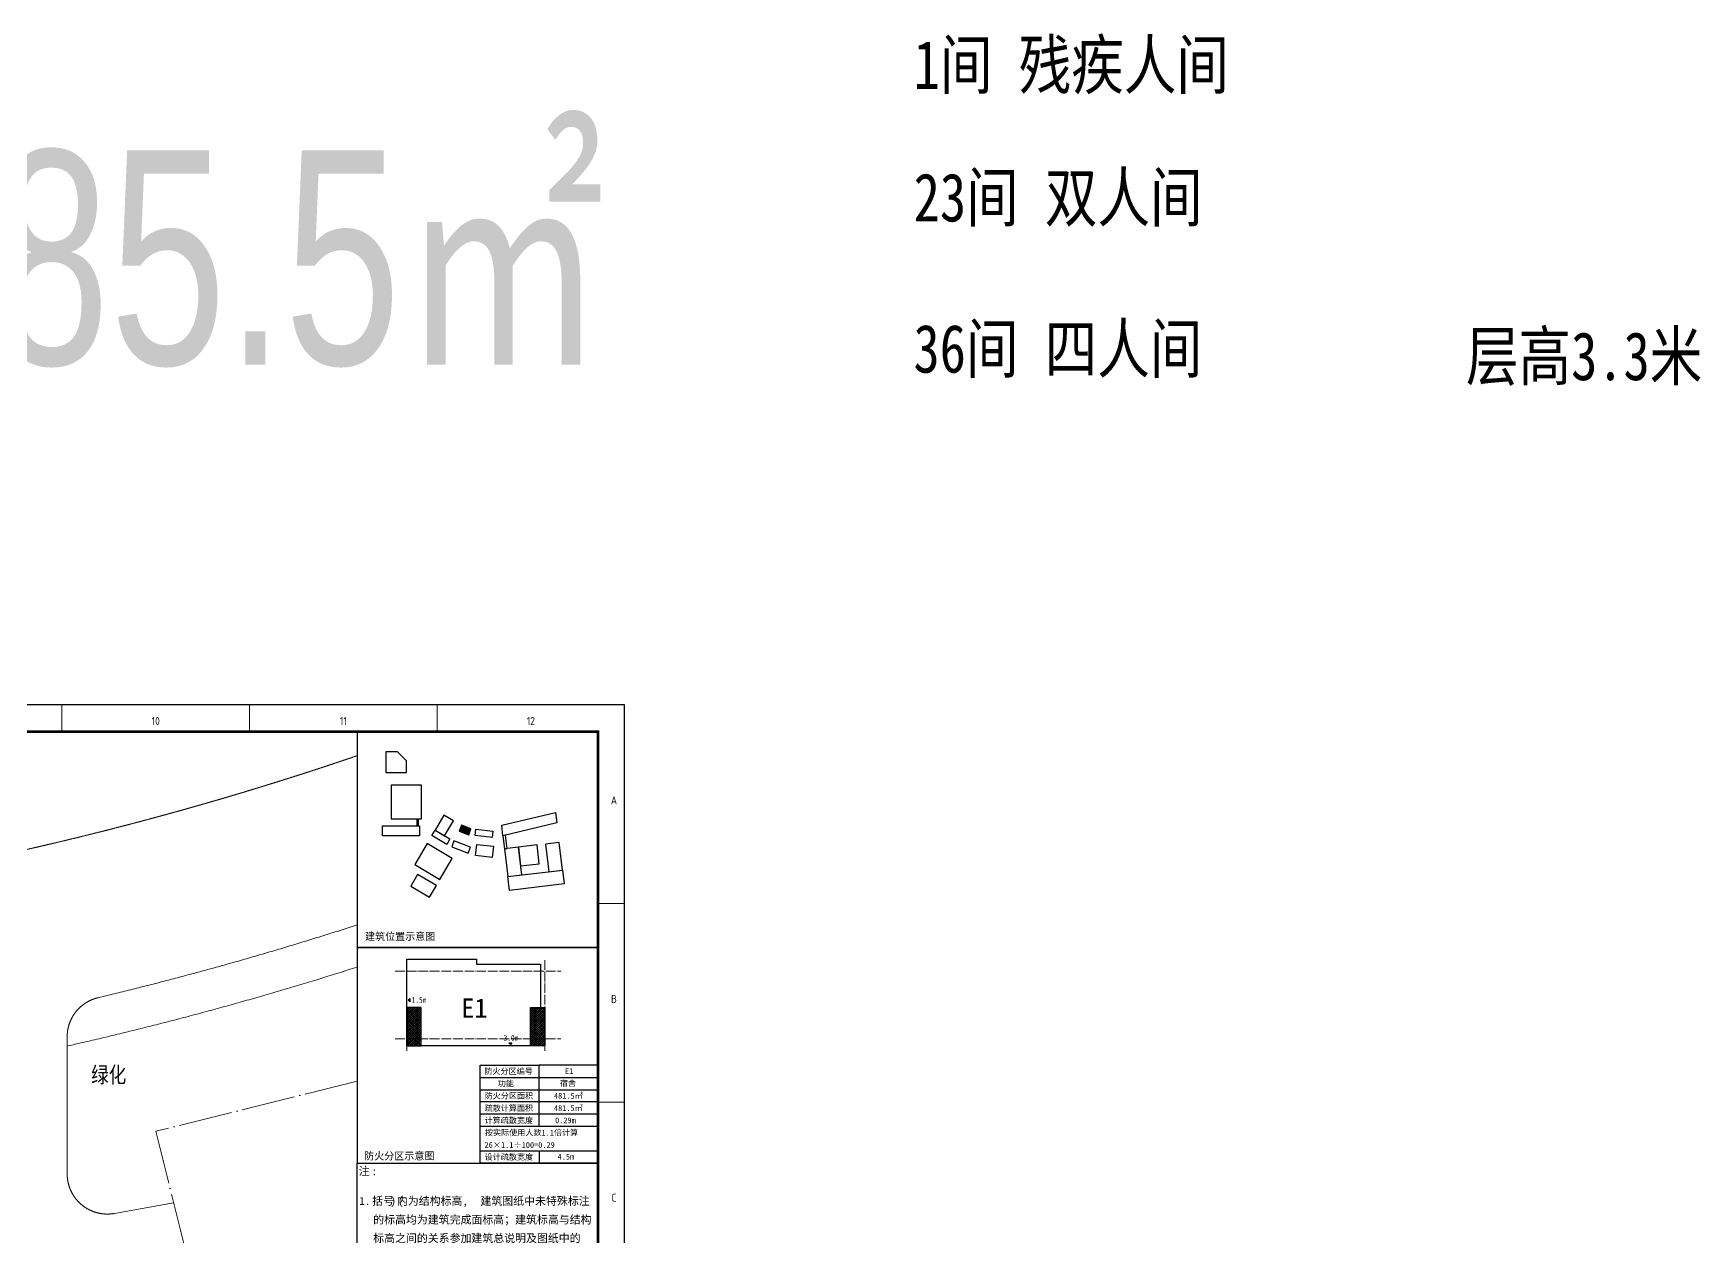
# Model space of a CAD drawing. Extents: x -76183 to 48420, y -19465 to 404409.
# Drawn here: x -13881 to 48420, y 359438 to 404409 of the extents above; entities that cross this region are included whole.
import ezdxf
from ezdxf.enums import TextEntityAlignment as Align

# ---------------------------------------------------------------- set-up
doc = ezdxf.new("R2010")
doc.units = 0
doc.header["$LTSCALE"] = 1000
doc.header["$MEASUREMENT"] = 0
doc.linetypes.add('DASH', pattern=[0.35, 0.25, -0.1])
doc.linetypes.add('DOTE', pattern=[2.42, 2, -0.2, 0.02, -0.2])
for name, color, linetype in [('-消防栓', 210, 'Continuous'), ('_xhs2', 90, 'Continuous'), ('A$0$f防火分区说明', 150, 'Continuous'), ('A-ANNO-TEXT', 7, 'Continuous'), ('AXIS', 3, 'Continuous'), ('C-天花层', 1, 'Continuous'), ('PJ', 3, 'Continuous'), ('T-DESB', 3, 'Continuous'), ('XG-建筑轮廓', 2, 'Continuous')]:
    doc.layers.add(name, color=color, linetype=linetype)
doc.layers.add('201706', color=1, linetype='Continuous', plot=False)
doc.layers.add('打印层', color=7, linetype='Continuous', plot=False)
for name, color, linetype, lineweight in [('dote', 16, 'DOTE', 0), ('PUB_TEXT', 7, 'Continuous', 13), ('STAIR', 2, 'Continuous', 13), ('WALL', 254, 'Continuous', 13), ('看线', 5, 'Continuous', 30)]:
    doc.layers.add(name, color=color, linetype=linetype, lineweight=lineweight)
doc.layers.add('修改11.13', color=6, linetype='Continuous', lineweight=30, plot=False)
doc.layers.get('修改11.13').off()
doc.styles.add('_宋体', font='', dxfattribs={"width": 0.8})
doc.styles.add('A$0$-黑体', font='simhei.ttf', dxfattribs={"width": 0.8})
doc.styles.add('COMP', font='COMPLEX', dxfattribs={"bigfont": 'hztxt'})
doc.styles.add('HZ1', font='', dxfattribs={"width": 0.8})
doc.styles.get("Standard").update_dxf_attribs({"font": 'gbenor.shx', "bigfont": 'gbcbig.shx'})
doc.styles.add('TITLE1', font='arial.ttf', dxfattribs={"width": 0.7})
doc.styles.add('宋体', font='')
doc.styles.get('_宋体').set_extended_font_data('NSimSun')
doc.styles.get('HZ1').set_extended_font_data('SimSun')
doc.styles.get('宋体').set_extended_font_data('SimSun')

# ---------------------------------------------------------------- blocks, each defined once
blk = doc.blocks.new('场地')
at = {"layer": 'dote', "ltscale": 1000}
for p, q in [((184240, -107722), (184240, -112849)), ((186006, -114325), (188218, -113927))]:
    blk.add_line(p, q, dxfattribs=at)
at = {"layer": 'dote'}
for p, q in [((195071, -109384), (187554, -111253)), ((187554, -111253), (191896, -128721))]:
    blk.add_line(p, q, dxfattribs=at)
at = {"layer": 'dote', "linetype": 'DOTE', "ltscale": 0.007}
blk.add_arc((155804, 17624), 121371, 259.7723, 288.87635, dxfattribs=at)
at = {"layer": 'dote', "ltscale": 1000}
for centre, radius, start, end in [((155804, 17624), 127371, 283.43224, 287.95601), ((155804, 17624), 128871, 282.74755, 287.74002), ((185740, -107722), 1500, 103.43224, 180), ((185740, -112849), 1500, 180, 280.19861)]:
    blk.add_arc(centre, radius, start, end, dxfattribs=at)
at = {"layer": 'dote', "ltscale": 1000, "insert": (185137, -108843), "char_height": 600, "attachment_point": 1, "style": '_宋体'}
blk.add_mtext_dynamic_manual_height_columns('绿化', width=3405.5, gutter_width=1750, heights=[0], dxfattribs=at)
blk = doc.blocks.new('GEDI_WK_A1')
at = {"color": 3}
for p, q in [((630.75, 584), (630.75, 594)), ((700.83, 584), (700.83, 594)), ((770.92, 584), (770.92, 594)), ((831, 519.75), (841, 519.75)), ((831, 445.5), (841, 445.5))]:
    blk.add_line(p, q, dxfattribs=at)
for points, const_width in [([(0, 0), (841, 0), (841, 594), (0, 594)], 0.1), ([(25, 10), (831, 10), (831, 584), (25, 584)], 1)]:
    blk.add_lwpolyline(points, close=True, dxfattribs=dict(at, const_width=const_width))
for s, p in [('10', (665.79, 588)), ('11', (735.88, 588)), ('12', (805.96, 588))]:
    blk.add_text(s, height=3, dxfattribs=at).set_placement(p, align=Align.MIDDLE)
for s, p in [('A', (837, 556.88)), ('B', (837, 482.62)), ('C', (837, 408.38))]:
    blk.add_text(s, height=3, dxfattribs=at).set_placement(p, align=Align.CENTER)
blk = doc.blocks.new('xhs2')
at = {"layer": '_xhs2', "ltscale": 10}
blk.add_hatch(color=256, dxfattribs=at).paths.add_polyline_path([(-120, 350), (120, 350), (-120, -350)])
for p, q in [((-120, -350), (-120, 350)), ((-120, 350), (120, 350)), ((120, 350), (-120, -350)), ((120, 350), (120, -350)), ((120, -350), (-120, -350))]:
    blk.add_line(p, q, dxfattribs=at)
blk = doc.blocks.new('_index')
blk.add_line((-0.5, 0), (0.5, 0))
blk.add_circle((0, 0), 0.5)
at = {"style": 'COMP'}
for tag, width, p, p2 in [('1', 2.333333, (-0.17, 0.05), (0.17, 0.05)), ('-', 1.166667, (-0.17, -0.39), (0.17, -0.39))]:
    blk.add_attdef(tag, text='', height=0.34, dxfattribs=dict(at, width=width)).set_placement(p, p2, align=Align.FIT)
blk = doc.blocks.new('A$C576D7A35')
at = {"layer": '201706', "linetype": 'DASH'}
for p, q in [((540, 588), (540, 388)), ((1640, 588), (1640, 388))]:
    blk.add_line(p, q, dxfattribs=at)
blk = doc.blocks.new('A$C39EC6481')
blk.add_lwpolyline([(4274, 35173), (13274, 35173), (13274, 702), (4274, 702)], close=True)
at = {"layer": 'WALL', "lineweight": -3, "ltscale": 4}
blk.add_line((4274, 1602), (4274, 35173), dxfattribs=at)
at = {"layer": 'PUB_TEXT', "xscale": 1.016566263511777, "yscale": 1.016566263511777, "zscale": 1.016566263511777, "rotation": 270}
blk.add_blockref('xhs2', (5028, 26688, 16166), dxfattribs=at)
at = {"layer": 'PUB_TEXT'}
ref = blk.add_blockref('_index', (12113, 13955, 16166), dxfattribs=dict(at, xscale=607.5, yscale=607.5, zscale=607.5))
ref.add_attrib('1', '2W', dxfattribs={"layer": '0', "height": 206.6, "rotation": 360, "style": 'COMP', "width": 0.5}).set_placement((12009, 13985, 16166), (12216, 13985, 16166), align=Align.FIT)
ref.add_attrib('-', '6', dxfattribs={"layer": '0', "height": 207, "rotation": 360, "style": 'COMP', "width": 1.5}).set_placement((12009, 13718, 16166), (12216, 13718, 16166), align=Align.FIT)
ref = blk.add_blockref('_index', (12839, 13315, 16166), dxfattribs=dict(at, xscale=607.5, yscale=607.5, zscale=607.5))
ref.add_attrib('1', '1', dxfattribs={"layer": '0', "height": 207, "rotation": 0, "style": 'COMP', "width": 2.333333}).set_placement((12735, 13345, 16166), (12942, 13345, 16166), align=Align.FIT)
ref.add_attrib('-', '36', dxfattribs={"layer": '0', "height": 206.6, "style": 'COMP', "width": 0.636364}).set_placement((12735, 13078, 16166), (12942, 13078, 16166), align=Align.FIT)
at = {"layer": '修改11.13', "xscale": 1.5, "yscale": 1.5, "zscale": 1.5}
blk.add_blockref('A$C576D7A35', (9609, 2737), dxfattribs=at)
at = {"layer": 'PUB_TEXT', "style": '_宋体'}
for s, height, p in [('注', 299, (4335, 34731, 16166)), (':', 299, (4816, 34731, 16166)), ('1.', 299.1, (4361, 33616, 16166)), ('括号', 299.1, (4841, 33616, 16166)), (')', 299, (5522, 33616, 16166)), ('内为结构标高,', 299.1, (5763, 33616, 16166)), ('(', 299, (5802, 33616, 16166)), ('建筑图纸中未特殊标注', 299.1, (8885, 33616, 16166)), ('的标高均为建筑完成面标高；建筑标高与结构', 299.05, (4877, 32918, 16166)), ('标高之间的关系参加建筑总说明及图纸中的', 299.05, (4877, 32225, 16166)), ('标注；建筑标高与结构标高之间的关系参见', 299.05, (4877, 31490, 16166)), ('建筑总说明及图纸中的标注；', 299.05, (4877, 30833, 16166)), ('2.', 299.1, (4361, 29890, 16166)), ('所有门窗分格尺寸以门窗大样图为准;', 299.05, (4841, 29890, 16166)), ('3.', 299.1, (4361, 29103, 16166)), ('所有给排水立管、地漏位置以水施为准,待所', 299.05, (4841, 29103, 16166)), ('有水管安装完毕后,方可外包砖墙；', 299.05, (4841, 28326, 16166)), ('4.', 299.1, (4361, 27477, 16166)), ('室外沙井位置详水施图纸；', 299.05, (4841, 27477, 16166)), ('5.', 299.1, (4361, 26556, 16166)), ('表示室内消防栓，暗装消防栓预留洞尺寸', 299.05, (5417, 26556, 16166)), ('为750X1850X200,底边离地100mm,消防栓两侧', 299.05, (4807, 25937, 16166)), ('与背面应采用墙体包裹，防火分区部分耐火', 299.05, (4807, 25334, 16166)), ('极限大于3小时，其它部位消防栓两侧与背面', 299.05, (4807, 24682, 16166)), ('应采用墙体包裹，防火分区部分耐火极限大于', 299.05, (4807, 23997, 16166)), ('3小时，其它部位大于2小时；', 299.05, (4807, 23428, 16166)), ('6.', 299.1, (4361, 22703, 16166)), ('钢筋，管线安装完毕后用与楼板相同标号的', 299.05, (4807, 22151, 16166)), ('管道井门下设门槛100高，管道井开孔预留', 299.05, (4841, 22703, 16166)), ('混凝土捣实，', 299.1, (4807, 21562, 16166)), ('强弱电井周边设100高素砼挡水条。所有有水', 299.05, (4807, 20938, 16166)), ('房间，砌体墙下设号的混凝土捣实，强弱电井', 299.05, (4807, 20140, 16166)), ('周边设100高素砼挡水条。所有有水房间，', 299.05, (4807, 19380, 16166)), ('砌体墙下设300高细石混凝土带，宽同墙宽；', 299.05, (4807, 18771, 16166)), ('房间间墙、外墙、楼梯间隔墙为200墙,卫生间', 299.05, (4841, 17732, 16166)), ('7.', 299.1, (4361, 17732, 16166)), ('部分隔墙和包砌管道隔墙及室内为100-150墙；', 299.05, (4807, 16883, 16166)), ('电梯井为250墙；未特别标注的门垛宽度', 299.05, (4807, 16128, 16166)), ('为200宽；', 299.1, (4807, 15606, 16166)), ('8.', 299.1, (4361, 15047, 16166)), ('平面尺寸如与详图不符，以详图为准;', 299.05, (4786, 15047, 16166)), ('9.', 299.1, (4361, 14236, 16166)), ('楼梯栏杆大样：', 299.1, (4841, 14236, 16166)), ('楼梯栏杆扶手选用', 299.1, (6733, 13698, 16166)), ('11ZJ401', 299.1, (10135, 13698, 16166)), ('楼梯靠墙栏杆扶手选用', 299.1, (6714, 13055, 16166)), ('11ZJ401', 299.1, (10987, 13055, 16166)), ('10.关于机电留洞及预埋所有设备预留洞、套管', 299.05, (4378, 12208, 16166)), ('如与设备专业不符，施工方应书面提出，', 299.05, (4967, 11613, 16166)), ('由设计单位核对确认后方能施工；', 299.05, (4967, 10887, 16166)), ('11.', 299.1, (4447, 9961, 16166)), ('电梯吊钩及吊钩梁详见结构设计说明；', 299.05, (5036, 9961, 16166)), ('电梯的留洞图待确定电梯品牌后另详轿厢', 299.05, (5020, 9156, 16166)), ('位置指示器孔,井壁预埋件,机房预留孔等在', 299.05, (5074, 8292)), ('施工前由厂家提供,客梯电梯提升速度另详。', 299.05, (5074, 7608)), ('12.', 299.1, (4541, 6880, 6466)), ('平面图的所有防火门尺寸为安装后的实际', 299.05, (5042, 6880, 6466)), ('疏散宽度尺寸，所以防火门的预留门洞尺寸', 299.05, (5042, 6118, 6466)), ('应为防火门尺寸+100mm。例如：FMB1022，', 299.05, (5042, 5250, 6466)), ('其预留门洞尺寸应为1100X2250(宽x高）', 299.05, (5042, 4383, 6466))]:
    blk.add_text(s, height=height, rotation=360, dxfattribs=at).set_placement(p)
blk = doc.blocks.new('zt')
at = {"layer": 'XG-建筑轮廓', "linetype": 'Continuous', "lineweight": -3, "flags": 128}
for points in [[(4748370, -1754558), (4750770, -1754558), (4750770, -1753200), (4749716, -1752158), (4748370, -1752158)], [(4752262, -1761794), (4748014, -1761794), (4748014, -1760674), (4752262, -1760674)], [(4752106, -1760674), (4751970, -1760674), (4751970, -1759866), (4752106, -1759866)], [(4755131, -1761809), (4756144, -1760084), (4755040, -1759436), (4754027, -1761161)], [(4757063, -1760594), (4756809, -1761268), (4757887, -1761674), (4758141, -1761001)], [(4767998, -1760326), (4761814, -1761786), (4761673, -1760594), (4767856, -1759132)], [(4755735, -1762164), (4755370, -1762785), (4753663, -1761782), (4754027, -1761161)], [(4756200, -1762394), (4755946, -1763068), (4757833, -1763779), (4758086, -1763105)], [(4760669, -1761279), (4760585, -1761994), (4758619, -1761764), (4758702, -1761049)], [(4762108, -1761716), (4761815, -1761785), (4761994, -1763295), (4762291, -1763260)], [(4766681, -1762739), (4767058, -1765916), (4768647, -1765727), (4768270, -1762549)], [(4753126, -1762696), (4751713, -1765104), (4754586, -1766791), (4756000, -1764383)], [(4761994, -1763295), (4762371, -1766473), (4763960, -1766283), (4763582, -1763106)], [(4763837, -1765251), (4765982, -1764996), (4765727, -1762851), (4763582, -1763106)], [(4751246, -1767567), (4753391, -1768826), (4754177, -1767488), (4752031, -1766228)], [(4762371, -1766473), (4768647, -1765727), (4768836, -1767316), (4762560, -1768061)]]:
    blk.add_lwpolyline(points, close=True, dxfattribs=at)
for points in [[(4752490, -1759866), (4752490, -1755974), (4751770, -1755974), (4748978, -1755974), (4748978, -1759866), (4752490, -1759866)], [(4760740, -1763001), (4760592, -1764272), (4758685, -1764049), (4758837, -1762779), (4760741, -1763001), (4760741, -1763001)]]:
    blk.add_lwpolyline(points, dxfattribs=at)
blk = doc.blocks.new('4#图框')
at = {"layer": 'AXIS'}
h = blk.add_hatch(color=256, dxfattribs=at)
h.dxf.hatch_style = 1
h.paths.add_polyline_path([(5592822, -941988), (5592904, -941768), (5593256, -941900), (5593173, -942120)])
for points in [[(5589001, -938270), (5598001, -938270), (5598001, -946335)], [(5589001, -946335), (5598001, -946335), (5598001, -954399)]]:
    blk.add_lwpolyline(points, dxfattribs=at)
at = {"layer": 'STAIR'}
blk.add_lwpolyline([(5592822, -941988), (5592904, -941768), (5593256, -941900), (5593173, -942120), (5592822, -941988)], dxfattribs=at)
at = {"layer": 'WALL', "lineweight": -3, "ltscale": 4}
for points in [[(5589001, -946335), (5598001, -946335), (5598001, -938270), (5589001, -938270)], [(5589001, -954399), (5598001, -954399), (5598001, -946335), (5589001, -946335)]]:
    blk.add_lwpolyline(points, close=True, dxfattribs=at)
at = {"xscale": 100, "yscale": 100, "zscale": 100}
blk.add_blockref('GEDI_WK_A1', (5514901, -996670), dxfattribs=at)
blk.add_blockref('A$C39EC6481', (5584728, -989573))
at = {"layer": 'C-天花层', "xscale": 0.3258869614858051, "yscale": 0.3258869614858051, "zscale": 0.3258869614858051}
blk.add_blockref('zt', (4042640, -368013), dxfattribs=at)
at = {"layer": 'A-ANNO-TEXT', "style": '宋体'}
for s, p in [('建筑位置示意图', (5589299, -946058)), ('防火分区示意图', (5589267, -954264))]:
    blk.add_text(s, height=275, dxfattribs=at).set_placement(p)
blk = doc.blocks.new('图标轴网')
at = {"layer": 'dote'}
for p, q in [((865954, -203367), (865954, -184373)), ((894754, -203367), (894754, -184373)), ((863551, -186736), (898144, -186736)), ((863551, -200836), (898144, -200836))]:
    blk.add_line(p, q, dxfattribs=at)

msp = doc.modelspace()

# ---------------------------------------------------------------- hatches: boundary and pattern name
at = {"layer": '看线'}
for points in [[(181, 368335), (181, 368216), (126, 368276)], [(3884, 366680), (4003, 366680), (3943, 366625)]]:
    msp.add_hatch(color=256, dxfattribs=at).paths.add_polyline_path(points)
h = msp.add_hatch(dxfattribs=at)
h.set_pattern_fill('ANSI37', color=256, scale=36)
h.set_pattern_definition([(45, (-463098.347, 467917.565), (-40.4111525, 40.4111525), []), (135, (-463098.347, 467917.565), (-40.4111525, -40.4111525), [])])
h.paths.add_polyline_path([(69, 366565), (614, 366565), (614, 368005), (69, 368005)])
h.paths.add_polyline_path([(5225, 366565), (4695, 366565), (4695, 368005), (5225, 368005)])

# ---------------------------------------------------------------- linework, layer by layer
at = {"layer": 'A$0$f防火分区说明', "ltscale": 2}
for p, q in [((2814, 362180), (2814, 365846)), ((7214, 362180), (7214, 365846)), ((7214, 364472), (2814, 364472)), ((7214, 364013), (2814, 364013)), ((7214, 363555), (2814, 363555)), ((7214, 362638), (2814, 362638)), ((7214, 362180), (2814, 362180))]:
    msp.add_line(p, q, dxfattribs=at)
at = {"layer": 'A$0$f防火分区说明'}
for p, q in [((2814, 365846), (5014, 365846)), ((5014, 363555), (5014, 365846)), ((7214, 365846), (5014, 365846)), ((2814, 365388), (7214, 365388)), ((2814, 364930), (7214, 364930))]:
    msp.add_line(p, q, dxfattribs=at)
at = {"layer": 'A$0$f防火分区说明', "ltscale": 10}
msp.add_line((5014, 362638), (5014, 362180), dxfattribs=at)
at = {"layer": '打印层'}
msp.add_lwpolyline([(-75886, 319909), (8214, 319909), (8214, 379309), (-75886, 379309)], close=True, dxfattribs=at)
at = {"layer": '看线'}
for points in [[(69, 366565), (69, 369805), (2679, 369805), (2679, 369625), (5073, 369625), (5073, 368005), (5225, 368005), (5225, 366565), (69, 366565)], [(69, 366565), (614, 366565), (614, 368005), (69, 368005)], [(5225, 366565), (4695, 366565), (4695, 368005), (5225, 368005)]]:
    msp.add_lwpolyline(points, close=True, dxfattribs=at)
for points in [[(181, 368335), (181, 368216), (126, 368276), (181, 368335)], [(3884, 366680), (4003, 366680), (3943, 366625), (3884, 366680)]]:
    msp.add_lwpolyline(points, dxfattribs=at)

# ---------------------------------------------------------------- block references
msp.add_blockref('场地', (-196857, 474631))
at = {"xscale": 0.1790055248619813, "yscale": 0.1790055248619813, "zscale": 0.1790055248619813}
msp.add_blockref('图标轴网', (-154941, 402784), dxfattribs=at)
at = {"layer": 'PUB_TEXT'}
msp.add_blockref('4#图框', (-5590787, 1316579), dxfattribs=at)

# ---------------------------------------------------------------- texts
at = {"layer": '-消防栓', "insert": (2108, 368340), "char_height": 720, "width": 2647.13, "attachment_point": 1}
msp.add_mtext('{\\fSimHei|b0|i0|c134|p2;E1}', dxfattribs=at)
at = {"layer": 'A$0$f防火分区说明', "style": 'A$0$-黑体'}
for s, p in [('防火分区编号', (2969, 365510)), ('E1', (5985, 365514)), ('功能', (3471, 365052)), ('宿舍', (5794, 365062)), ('防火分区面积', (2979, 364593)), ('481.5㎡', (5573, 364593)), ('疏散计算面积', (2979, 364135)), ('计算疏散宽度', (2979, 363677)), ('481.5㎡', (5573, 364135)), ('0.29m', (5616, 363677)), ('按实际使用人数1.1倍计算', (2991, 363218)), ('26×1.1÷100=0.29', (2979, 362757)), ('设计疏散宽度', (2979, 362307)), ('4.5m', (5710, 362319))]:
    msp.add_text(s, height=216, dxfattribs=at).set_placement(p)
at = {"layer": 'PJ', "style": 'HZ1', "width": 0.8}
for s, p in [('1间 残疾人间', (19014, 402334)), ('23间 双人间', (19014, 397379)), ('36间 四人间', (19006, 391727)), ('层高3.3米', (39652, 391448))]:
    msp.add_text(s, height=1800, dxfattribs=at).set_placement(p)
at = {"layer": 'PJ', "color": 0, "style": 'A$0$-黑体', "width": 0.8}
for s, p in [('1.5m', (255, 368178)), ('3.0m', (3692, 366761))]:
    msp.add_text(s, height=210, dxfattribs=at).set_placement(p)
at = {"layer": 'T-DESB', "style": 'TITLE1', "width": 0.7}
msp.add_text('后勤人员宿舍   2485.5㎡', height=8000, dxfattribs=at).set_placement((-76427, 396032), align=Align.MIDDLE_LEFT)

doc.saveas('drawing.dxf')
